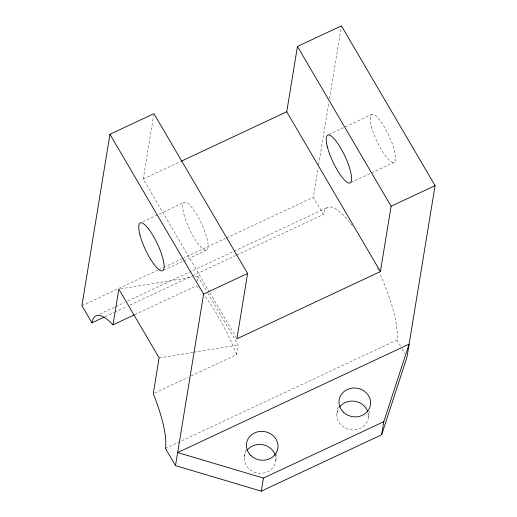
<?xml version="1.0" encoding="UTF-8"?>
<svg xmlns="http://www.w3.org/2000/svg" width="517" height="517" viewBox="0 0 517 517"><rect width="100%" height="100%" fill="white"/><g stroke="black" fill="none" stroke-linecap="round" stroke-linejoin="round"><path stroke-width="0.39" stroke-dasharray="2.58 1.94" d="M209.611 292.254L143.235 179.011L153.678 115.265M197.1 281.028L197.882 276.246L195.51 276.634M191.271 375.853L236.586 354.623L238.169 344.975L207.239 292.215M244.321 457.125L245.581 449.435M352.4 225.806A77.111 19.394 64.9 0 0 323.409 214.465L313.341 197.281L318.149 167.915M318.666 164.742L328.935 102.043M329.458 98.87L341.42 25.85M275.807 460.621L276.815 454.475M336.903 413.755L338.163 406.065M368.388 417.258L369.397 411.105M143.235 179.011L180.381 161.608M142.899 221.683L183.994 202.438M328.935 134.543L371.471 114.619M81.919 305.676L157.84 270.12M158.57 269.777L162.952 267.722M163.682 267.379L181.932 258.83M182.663 258.494L225.735 238.318M226.465 237.975L313.341 197.281M163.579 270.281L183.044 261.163M183.761 260.827L206.832 250.021M351.062 182.462L394.316 162.202M99.762 314.116L115.097 306.936M115.827 306.594L124.591 302.49M127.512 301.12L233.38 251.527M234.111 251.184L326.841 207.75M105.093 316.727L113.856 312.623M114.587 312.281L126.995 306.465M129.916 305.101L191.981 276.026M192.712 275.684L235.791 255.508M236.521 255.165L323.409 214.465M134.918 314.569L196.318 285.811L198.231 287.82A77.111 19.394 64.9 0 1 199.594 289.378M154.725 392.972L188.343 377.216M165.446 448.439L396.907 340.024A77.111 19.394 64.9 0 0 395.88 321.716L394.626 315.777A77.111 19.394 64.9 0 0 379.937 273.848M120.416 288.88L192.35 277.151M159.12 357.867L193.112 352.323M193.901 352.193L238.169 344.975M396.907 340.024L401.741 348.271M402.142 348.962L404.96 353.77M210.018 292.945L236.082 337.407M197.882 276.246L206.832 291.517M236.586 354.623L234.977 350.597A77.111 19.394 64.9 0 0 204.267 295.194M377.236 267.98A77.111 19.394 64.9 0 1 379.271 272.381M367.955 412.327A15.846 14.392 9.3 0 1 350.823 429.789A15.846 14.392 9.3 0 1 338.648 408.404M275.16 455.005A15.846 14.392 9.3 0 1 258.629 473.204A15.846 14.392 9.3 0 1 246.066 451.774M183.884 214.148A26.406 6.643 64.9 0 0 205.818 250.306A26.406 6.643 64.9 0 0 196.538 214.225A26.406 6.643 64.9 0 0 183.884 214.148M371.368 126.329A26.406 6.643 64.9 0 0 393.301 162.487A26.406 6.643 64.9 0 0 384.015 126.406A26.406 6.643 64.9 0 0 371.368 126.329"/><path stroke-width="0.78" d="M112.99 324.838L118.839 289.139L159.12 357.867L153.258 393.65L154.577 396.946A77.111 19.394 64.9 0 1 165.446 448.439L175.515 465.63L261.285 491.15L381.643 434.771L406.976 357.208L435.081 185.635L341.42 25.85L297.443 46.452L391.104 206.238L380.402 271.58L236.896 338.797L247.598 273.454L153.937 113.669L109.959 134.271L81.919 305.676L91.948 322.886A77.111 19.394 64.9 0 1 111.375 323.144L112.99 324.838L134.187 314.911M175.515 465.63L203.62 294.057L109.959 134.271M380.402 271.58L286.741 111.788L297.443 46.452M261.285 491.15L263.424 478.083L383.782 421.704L409.115 344.141L177.661 452.556L263.424 478.083M381.643 434.771L383.782 421.704M181.112 161.265L286.741 111.788M91.948 322.886L104.363 317.07M203.62 294.057L247.598 273.454M391.104 206.238L435.081 185.635M339.436 407.209A15.846 14.392 9.3 0 1 354.849 401.282A15.846 14.392 9.3 0 1 367.742 411.642M246.855 450.572A15.846 14.392 9.3 0 1 262.268 444.646A15.846 14.392 9.3 0 1 275.16 455.005M327.39 146.925A26.406 6.643 64.9 0 0 349.324 183.089A26.406 6.643 64.9 0 0 340.037 147.009A26.406 6.643 64.9 0 0 327.39 146.925M139.907 234.744A26.406 6.643 64.9 0 0 161.84 270.908A26.406 6.643 64.9 0 0 152.56 234.828A26.406 6.643 64.9 0 0 139.907 234.744M343.327 412.055A15.846 14.392 9.3 0 0 369.946 406.95A15.846 14.392 9.3 0 0 351.088 388.306A15.846 14.392 9.3 0 0 343.327 412.055M250.745 455.425A15.846 14.392 9.3 0 0 277.364 450.313A15.846 14.392 9.3 0 0 258.5 431.676A15.846 14.392 9.3 0 0 250.745 455.425"/></g></svg>
